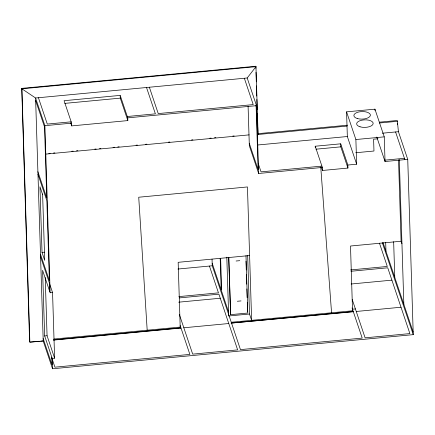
<?xml version="1.0" encoding="UTF-8"?>
<svg xmlns="http://www.w3.org/2000/svg" width="435" height="435" viewBox="0 0 435 435"><rect width="100%" height="100%" fill="white"/><g stroke="black" fill="none" stroke-linecap="round" stroke-linejoin="round"><path stroke-width="0.65" d="M21.75 88.376L21.897 88.811L35.583 98L247.2 77.985L255.959 66.675L255.813 66.24L21.75 88.376L29.591 341.334L29.857 342.133L43.223 341.078L52.537 368.76L413.25 334.646L407.742 159.368L398.427 131.685L397.296 120.49L379.336 122.186M257.292 135.508L258.091 134.48L255.959 66.675L21.897 88.811L29.857 342.133L39.313 341.236M239.761 260.668L236.096 261.011M241.023 300.917L237.363 301.259M120.196 95.395L64.075 100.702L71.628 123.154L71.715 125.894L127.836 120.587L127.749 117.847L120.196 95.395L120.283 98.136L127.836 120.587M64.837 103.378L120.283 98.136M71.182 121.816L47.295 124.078L38.432 97.728M127.303 116.509L155.387 113.85L146.519 87.506M43.223 341.078L35.583 98L44.897 125.682L71.628 123.154M127.749 117.847L256.514 105.667L258.646 173.473L322.357 167.448L322.449 170.476L347.94 168.062L347.848 165.034L340.708 143.816L315.217 146.231L315.255 147.438M347.848 165.034L356.656 164.202L347.342 136.519L346.564 111.849L374.943 109.163L384.257 136.851L385.035 161.516L407.742 159.368M48.791 153.446L50.139 153.321M53.521 153L54.875 152.875M71.791 151.271L73.14 151.146M76.522 150.825L77.876 150.695M94.786 149.096L96.14 148.971M99.523 148.65L100.876 148.52M113.056 147.373L114.405 147.242M117.787 146.921L119.141 146.796M136.057 145.198L137.406 145.067M145.524 144.3L146.878 144.17M168.524 142.125L169.878 141.995M191.525 139.95L192.879 139.82M209.79 138.221L211.144 138.096M214.526 137.775L215.88 137.645M232.79 136.046L234.144 135.916M347.608 125.188L257.819 133.681L258.091 134.48L347.032 126.068M45.528 154.131L249.152 134.872M379.374 123.007L397.568 121.289M257.58 145.007L347.342 136.519M382.338 133.208L398.427 131.685M346.564 111.849L355.884 139.532L384.257 136.851M377.977 138.781L373.6 139.195L373.969 151.021L355.738 152.745M315.984 149.194L340.801 146.845L347.94 168.062M321.905 166.11L261.043 171.863L258.232 163.511M384.583 160.178L404.441 158.302M42.641 194.722L39.966 186.773L42.032 252.414L44.435 252.186M249.598 255.562L178.16 262.316L180.193 327.087L180.465 327.887L180.998 328.044L53.472 340.105M401.945 243.774L401.092 241.235L350.501 246.02L352.535 310.791L352.801 311.59L353.34 311.748L231.056 323.102L352.801 311.59M177.904 269.037L212.253 265.785L240.463 349.62L362.214 338.104L352.051 307.92M50.15 292.771L52.553 292.543L54.614 358.179L52.211 358.407L44.658 335.956L42.592 270.32L50.15 292.771L44.897 125.682M350.539 269.945L387.291 266.465L379.456 243.181M350.985 271.266L387.737 267.791L409.884 333.596L365.112 337.832L352.209 299.487M178.877 296.61L218.457 292.864L209.436 266.051M179.318 297.915L218.897 294.169L237.646 349.887L192.7 354.139L179.361 314.505M351.137 284.006L391.897 280.151M178.676 302.178L220.268 298.247M228.669 257.422L230.621 314.657L247.787 313.037L245.982 255.633M147.188 330.208L138.727 197.229L247.444 186.947L251.637 320.334L249.505 314.01L228.658 315.984L226.809 257.177M44.658 335.956L47.062 335.728L54.614 358.179M352.486 309.203L355.384 308.926M53.918 339.034L180.193 327.087M231.458 322.243L352.535 310.791M40.662 341.111L43.364 340.855M53.494 339.898L180.465 327.887M183.831 327.778L228.777 323.526M356.243 311.471L401.016 307.235M395.578 131.957L404.893 159.64M376.797 137.047L385.035 161.516M383.001 242.453L413.168 332.09M382.332 242.779L413.25 334.646M315.217 146.231L322.357 167.448M321.367 167.257L322.449 170.476M247.2 77.985L256.514 105.667M255.715 105.607L256.144 106.896L258.118 169.568L249.25 143.224M244.35 78.256L253.219 104.601L158.237 113.584L149.368 87.239M258.646 173.473L249.331 145.785L248.086 106.156M212.171 263.191L221.181 289.976L220.186 258.281M228.527 311.797L221.665 291.406L220.627 258.368M180.144 325.505L189.872 354.405L54.919 367.167L51.89 358.168M70.639 122.686L71.715 125.894M35.665 100.594L44.533 126.949L46.768 198.066L37.899 171.716M37.981 174.315L46.849 200.666L49.362 280.586L40.493 254.236M42.032 252.414L44.707 260.364L42.608 193.988M40.575 256.829L49.443 283.18L49.699 291.439M49.748 284.202L52.553 292.543M43.141 338.479L52.004 364.829L51.765 357.075M320.747 166.937L331.562 312.776M399.303 159.536L403.854 304.418M397.383 123.203L397.427 124.557M398.536 159.83L401.092 241.235M393.653 241.724L394.773 277.432M385.687 242.491L385.965 251.251M374.943 109.163L374.986 110.501M355.884 139.532L356.656 164.202M340.708 143.816L340.801 146.845M255.813 66.24L255.878 68.273M256.003 72.34L256.302 81.834M256.433 85.902L256.748 96.075M256.857 99.463L257.177 109.631M257.302 113.704L257.602 123.192M257.732 127.265L257.944 134.04M247.662 255.312L249.505 314.01M245.998 261.201L246.275 269.983M246.427 274.708L246.721 284.164M246.873 288.889L247.145 297.671M247.297 302.396L247.591 311.851M228.815 257.254L230.621 314.657M212.041 259.146L212.253 265.785M52.211 358.407L52.537 368.76M45.229 277.535L47.062 335.728M357.227 118.51A8.276 3.779 -1.8 0 0 370.348 115.558A8.276 3.779 -1.8 0 0 358.804 111.964A8.276 3.779 -1.8 0 0 357.227 118.51M360.011 126.792A8.276 3.779 -1.8 0 0 373.132 123.839A8.276 3.779 -1.8 0 0 361.594 120.245A8.276 3.779 -1.8 0 0 360.011 126.792"/></g></svg>
